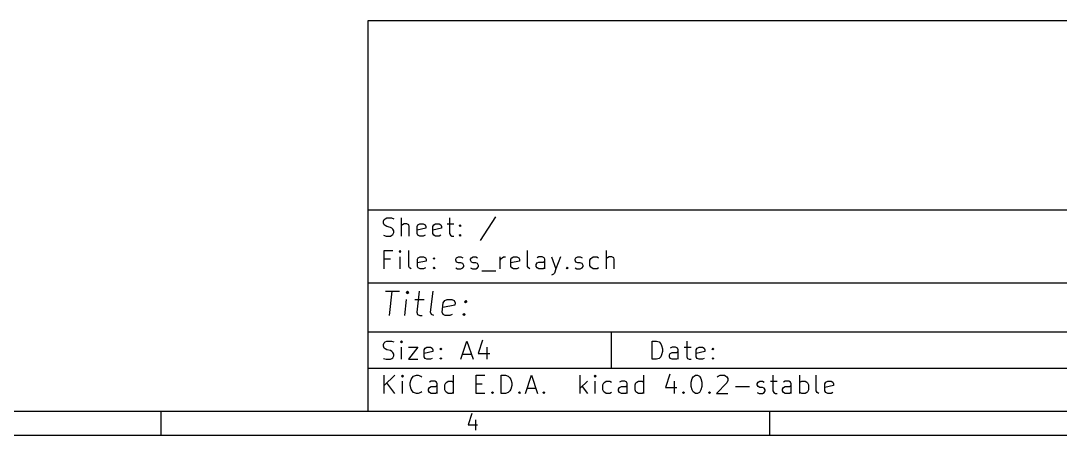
# Model space of a CAD drawing. Extents: x 10 to 287, y -200 to -10.
# Drawn here: x 148.5 to 233.9, y -200 to -166 of the extents above; entities that cross this region are included whole.
import ezdxf

# ---------------------------------------------------------------- set-up
doc = ezdxf.new("R2010")
doc.units = 0
doc.header["$MEASUREMENT"] = 0

msp = doc.modelspace()

# ---------------------------------------------------------------- linework, layer by layer
at = {"layer": 'Red 2'}
for p, q in [((177.013, -166.014), (177.013, -198.018)), ((285.013, -166.014), (177.013, -166.014)), ((177.013, -181.508), (285.013, -181.508)), ((178.283, -182.448), (178.359, -182.321)), ((178.283, -182.601), (178.283, -182.448)), ((178.359, -182.753), (178.283, -182.601)), ((178.359, -182.321), (178.435, -182.245)), ((178.435, -182.245), (178.562, -182.169)), ((178.562, -182.169), (178.943, -182.169)), ((178.943, -182.169), (179.146, -182.245)), ((179.781, -183.667), (179.781, -182.169)), ((179.984, -182.677), (179.857, -182.753)), ((180.213, -182.677), (179.984, -182.677)), ((180.365, -182.753), (180.213, -182.677)), ((181.127, -182.753), (181.28, -182.677)), ((181.28, -182.677), (181.559, -182.677)), ((181.559, -182.677), (181.712, -182.753)), ((182.423, -182.753), (182.575, -182.677)), ((182.575, -182.677), (182.855, -182.677)), ((182.855, -182.677), (183.007, -182.753)), ((183.515, -182.677), (184.074, -182.677)), ((183.718, -182.169), (183.718, -183.464)), ((187.503, -182.093), (186.233, -184.023)), ((178.435, -182.804), (178.359, -182.753)), ((178.562, -182.88), (178.435, -182.804)), ((178.867, -182.956), (178.562, -182.88)), ((178.994, -183.032), (178.867, -182.956)), ((179.07, -183.109), (178.994, -183.032)), ((178.994, -183.591), (179.07, -183.54)), ((179.146, -183.236), (179.07, -183.109)), ((179.07, -183.54), (179.146, -183.388)), ((179.146, -183.388), (179.146, -183.236)), ((179.857, -182.753), (179.781, -182.804)), ((180.416, -182.88), (180.365, -182.753)), ((180.416, -183.667), (180.416, -182.88)), ((181.051, -182.88), (181.127, -182.753)), ((181.051, -183.464), (181.051, -182.88)), ((181.762, -183.032), (181.051, -183.185)), ((181.127, -183.591), (181.051, -183.464)), ((181.712, -182.753), (181.762, -182.88)), ((181.762, -182.88), (181.762, -183.032)), ((182.347, -182.88), (182.423, -182.753)), ((182.347, -183.464), (182.347, -182.88)), ((183.058, -183.032), (182.347, -183.185)), ((182.423, -183.591), (182.347, -183.464)), ((183.007, -182.753), (183.058, -182.88)), ((183.058, -182.88), (183.058, -183.032)), ((183.718, -183.464), (183.794, -183.591)), ((184.506, -182.804), (184.582, -182.753)), ((184.582, -182.88), (184.506, -182.804)), ((184.506, -183.591), (184.582, -183.54)), ((184.582, -182.753), (184.658, -182.804)), ((184.582, -182.753), (184.582, -182.88)), ((184.658, -182.804), (184.582, -182.88)), ((184.582, -183.54), (184.658, -183.591)), ((184.582, -183.54), (184.582, -183.667)), ((178.283, -183.591), (178.511, -183.667)), ((178.511, -183.667), (178.867, -183.667)), ((178.867, -183.667), (178.994, -183.591)), ((181.28, -183.667), (181.127, -183.591)), ((181.559, -183.667), (181.28, -183.667)), ((181.712, -183.591), (181.559, -183.667)), ((182.575, -183.667), (182.423, -183.591)), ((182.855, -183.667), (182.575, -183.667)), ((183.007, -183.591), (182.855, -183.667)), ((183.794, -183.591), (183.921, -183.667)), ((183.921, -183.667), (184.074, -183.667)), ((184.582, -183.667), (184.506, -183.591)), ((184.658, -183.591), (184.582, -183.667)), ((178.359, -186.36), (178.359, -184.861)), ((178.359, -184.861), (179.07, -184.861)), ((179.654, -184.861), (179.578, -184.937)), ((179.578, -184.937), (179.654, -185.014)), ((179.73, -184.937), (179.654, -184.861)), ((179.654, -184.861), (179.654, -185.014)), ((179.654, -185.014), (179.73, -184.937)), ((180.365, -186.157), (180.365, -184.861)), ((190.119, -186.157), (190.119, -184.861)), ((196.621, -186.36), (196.621, -184.861)), ((178.867, -185.572), (178.359, -185.572)), ((179.654, -186.36), (179.654, -185.369)), ((181.077, -185.572), (181.153, -185.445)), ((181.077, -186.157), (181.077, -185.572)), ((181.788, -185.725), (181.077, -185.877)), ((181.153, -185.445), (181.305, -185.369)), ((181.305, -185.369), (181.585, -185.369)), ((181.585, -185.369), (181.737, -185.445)), ((181.737, -185.445), (181.788, -185.572)), ((181.788, -185.572), (181.788, -185.725)), ((182.372, -185.496), (182.448, -185.445)), ((182.448, -185.572), (182.372, -185.496)), ((182.448, -185.445), (182.524, -185.496)), ((182.448, -185.445), (182.448, -185.572)), ((182.524, -185.496), (182.448, -185.572)), ((184.226, -185.572), (184.302, -185.445)), ((184.226, -185.649), (184.226, -185.572)), ((184.302, -185.801), (184.226, -185.649)), ((184.302, -185.445), (184.455, -185.369)), ((184.455, -185.877), (184.302, -185.801)), ((184.455, -185.369), (184.658, -185.369)), ((184.658, -185.877), (184.455, -185.877)), ((184.658, -185.369), (184.81, -185.445)), ((184.81, -185.928), (184.658, -185.877)), ((184.887, -186.08), (184.81, -185.928)), ((184.887, -186.157), (184.887, -186.08)), ((185.445, -185.572), (185.522, -185.445)), ((185.445, -185.649), (185.445, -185.572)), ((185.522, -185.801), (185.445, -185.649)), ((185.522, -185.445), (185.674, -185.369)), ((185.674, -185.877), (185.522, -185.801)), ((185.674, -185.369), (185.877, -185.369)), ((185.877, -185.877), (185.674, -185.877)), ((185.877, -185.369), (186.03, -185.445)), ((186.03, -185.928), (185.877, -185.877)), ((186.106, -186.08), (186.03, -185.928)), ((186.106, -186.157), (186.106, -186.08)), ((187.884, -186.36), (187.884, -185.369)), ((187.884, -185.649), (187.96, -185.496)), ((187.96, -185.496), (188.036, -185.445)), ((188.036, -185.445), (188.163, -185.369)), ((188.163, -185.369), (188.316, -185.369)), ((188.747, -185.572), (188.824, -185.445)), ((188.747, -186.157), (188.747, -185.572)), ((189.459, -185.725), (188.747, -185.877)), ((188.824, -185.445), (188.976, -185.369)), ((188.976, -185.369), (189.255, -185.369)), ((189.255, -185.369), (189.408, -185.445)), ((189.408, -185.445), (189.459, -185.572)), ((189.459, -185.572), (189.459, -185.725)), ((190.83, -186.004), (190.906, -185.877)), ((190.83, -186.157), (190.83, -186.004)), ((191.059, -185.369), (190.906, -185.445)), ((190.906, -185.877), (191.059, -185.801)), ((191.338, -185.369), (191.059, -185.369)), ((191.059, -185.801), (191.414, -185.801)), ((191.491, -185.445), (191.338, -185.369)), ((191.414, -185.801), (191.541, -185.725)), ((191.541, -185.572), (191.491, -185.445)), ((191.541, -186.36), (191.541, -185.572)), ((192.1, -185.369), (192.456, -186.36)), ((192.837, -185.369), (192.456, -186.36)), ((194.031, -185.572), (194.107, -185.445)), ((194.031, -185.649), (194.031, -185.572)), ((194.107, -185.801), (194.031, -185.649)), ((194.107, -185.445), (194.259, -185.369)), ((194.259, -185.877), (194.107, -185.801)), ((194.259, -185.369), (194.462, -185.369)), ((194.462, -185.877), (194.259, -185.877)), ((194.462, -185.369), (194.615, -185.445)), ((194.615, -185.928), (194.462, -185.877)), ((194.691, -186.08), (194.615, -185.928)), ((194.691, -186.157), (194.691, -186.08)), ((195.25, -185.649), (195.326, -185.496)), ((195.25, -186.08), (195.25, -185.649)), ((195.326, -186.233), (195.25, -186.08)), ((195.326, -185.496), (195.402, -185.445)), ((195.402, -185.445), (195.529, -185.369)), ((195.529, -185.369), (195.834, -185.369)), ((195.834, -185.369), (195.961, -185.445)), ((196.698, -185.445), (196.621, -185.496)), ((196.825, -185.369), (196.698, -185.445)), ((197.053, -185.369), (196.825, -185.369)), ((197.206, -185.445), (197.053, -185.369)), ((197.256, -185.572), (197.206, -185.445)), ((197.256, -186.36), (197.256, -185.572)), ((180.442, -186.284), (180.365, -186.157)), ((180.569, -186.36), (180.442, -186.284)), ((181.153, -186.284), (181.077, -186.157)), ((181.305, -186.36), (181.153, -186.284)), ((181.585, -186.36), (181.305, -186.36)), ((181.737, -186.284), (181.585, -186.36)), ((182.372, -186.284), (182.448, -186.233)), ((182.448, -186.36), (182.372, -186.284)), ((182.448, -186.233), (182.524, -186.284)), ((182.448, -186.233), (182.448, -186.36)), ((182.524, -186.284), (182.448, -186.36)), ((184.226, -186.284), (184.379, -186.36)), ((184.379, -186.36), (184.658, -186.36)), ((184.658, -186.36), (184.81, -186.284)), ((184.81, -186.284), (184.887, -186.157)), ((185.445, -186.284), (185.598, -186.36)), ((185.598, -186.36), (185.877, -186.36)), ((185.877, -186.36), (186.03, -186.284)), ((186.03, -186.284), (186.106, -186.157)), ((186.385, -186.512), (187.528, -186.512)), ((188.824, -186.284), (188.747, -186.157)), ((188.976, -186.36), (188.824, -186.284)), ((189.255, -186.36), (188.976, -186.36)), ((189.408, -186.284), (189.255, -186.36)), ((190.195, -186.284), (190.119, -186.157)), ((190.322, -186.36), (190.195, -186.284)), ((190.906, -186.284), (190.83, -186.157)), ((191.059, -186.36), (190.906, -186.284)), ((191.414, -186.36), (191.059, -186.36)), ((191.541, -186.284), (191.414, -186.36)), ((192.253, -186.792), (192.1, -186.868)), ((192.329, -186.715), (192.253, -186.792)), ((192.456, -186.36), (192.329, -186.715)), ((193.319, -186.284), (193.396, -186.233)), ((193.396, -186.36), (193.319, -186.284)), ((193.396, -186.233), (193.472, -186.284)), ((193.396, -186.233), (193.396, -186.36)), ((193.472, -186.284), (193.396, -186.36)), ((194.031, -186.284), (194.183, -186.36)), ((194.183, -186.36), (194.462, -186.36)), ((194.462, -186.36), (194.615, -186.284)), ((194.615, -186.284), (194.691, -186.157)), ((195.402, -186.284), (195.326, -186.233)), ((195.529, -186.36), (195.402, -186.284)), ((195.834, -186.36), (195.529, -186.36)), ((195.961, -186.284), (195.834, -186.36)), ((177.013, -187.503), (285.013, -187.503)), ((178.46, -188.189), (179.603, -188.189)), ((178.791, -190.195), (179.019, -188.189)), ((180.264, -188.189), (180.162, -188.29)), ((180.162, -188.29), (180.238, -188.392)), ((180.264, -188.189), (180.238, -188.392)), ((180.238, -188.392), (180.365, -188.29)), ((180.365, -188.29), (180.264, -188.189)), ((181.229, -188.189), (181.026, -189.916)), ((182.169, -189.916), (182.372, -188.189)), ((180.035, -190.195), (180.188, -188.874)), ((180.873, -188.874), (181.635, -188.874)), ((183.109, -189.916), (183.21, -189.154)), ((184.15, -189.332), (183.159, -189.535)), ((183.21, -189.154), (183.337, -188.951)), ((183.337, -188.951), (183.515, -188.874)), ((183.515, -188.874), (183.896, -188.874)), ((183.896, -188.874), (184.099, -188.951)), ((184.099, -188.951), (184.175, -189.154)), ((184.175, -189.154), (184.15, -189.332)), ((184.937, -189.052), (185.064, -188.951)), ((185.039, -189.154), (184.937, -189.052)), ((185.064, -188.951), (185.039, -189.154)), ((185.141, -189.052), (185.039, -189.154)), ((185.064, -188.951), (185.141, -189.052)), ((181.026, -189.916), (181.102, -190.094)), ((181.102, -190.094), (181.28, -190.195)), ((181.28, -190.195), (181.483, -190.195)), ((182.245, -190.094), (182.169, -189.916)), ((182.423, -190.195), (182.245, -190.094)), ((183.185, -190.094), (183.109, -189.916)), ((183.363, -190.195), (183.185, -190.094)), ((183.744, -190.195), (183.363, -190.195)), ((183.947, -190.094), (183.744, -190.195)), ((184.81, -190.094), (184.912, -190.017)), ((184.912, -190.195), (184.81, -190.094)), ((184.912, -190.017), (185.014, -190.094)), ((184.912, -190.017), (184.912, -190.195)), ((185.014, -190.094), (184.912, -190.195)), ((177.013, -191.516), (285.013, -191.516)), ((197.002, -191.516), (197.002, -194.513)), ((178.283, -192.557), (178.359, -192.43)), ((178.283, -192.71), (178.283, -192.557)), ((178.359, -192.862), (178.283, -192.71)), ((178.359, -192.43), (178.435, -192.354)), ((178.435, -192.913), (178.359, -192.862)), ((178.435, -192.354), (178.562, -192.278)), ((178.562, -192.989), (178.435, -192.913)), ((178.562, -192.278), (178.943, -192.278)), ((178.943, -192.278), (179.146, -192.354)), ((179.781, -192.278), (179.705, -192.354)), ((179.705, -192.354), (179.781, -192.43)), ((179.857, -192.354), (179.781, -192.278)), ((179.781, -192.278), (179.781, -192.43)), ((179.781, -192.43), (179.857, -192.354)), ((179.781, -193.777), (179.781, -192.786)), ((180.34, -192.786), (181.127, -192.786)), ((181.127, -192.786), (180.34, -193.777)), ((181.635, -192.989), (181.712, -192.862)), ((181.712, -192.862), (181.864, -192.786)), ((181.864, -192.786), (182.143, -192.786)), ((182.143, -192.786), (182.296, -192.862)), ((182.296, -192.862), (182.347, -192.989)), ((182.931, -192.913), (183.007, -192.862)), ((183.007, -192.989), (182.931, -192.913)), ((183.007, -192.862), (183.083, -192.913)), ((183.007, -192.862), (183.007, -192.989)), ((183.083, -192.913), (183.007, -192.989)), ((184.658, -193.777), (185.141, -192.278)), ((185.141, -192.278), (185.649, -193.777)), ((186.436, -192.202), (186.08, -193.294)), ((186.792, -192.786), (186.792, -193.777)), ((200.355, -193.777), (200.355, -192.278)), ((200.355, -192.278), (200.711, -192.278)), ((200.711, -192.278), (200.939, -192.354)), ((200.939, -192.354), (201.066, -192.507)), ((201.066, -192.507), (201.143, -192.634)), ((201.143, -192.634), (201.219, -192.913)), ((201.219, -192.913), (201.219, -193.142)), ((202.006, -192.786), (201.854, -192.862)), ((202.286, -192.786), (202.006, -192.786)), ((202.438, -192.862), (202.286, -192.786)), ((202.489, -192.989), (202.438, -192.862)), ((202.997, -192.786), (203.556, -192.786)), ((203.2, -192.278), (203.2, -193.573)), ((203.987, -192.989), (204.064, -192.862)), ((204.064, -192.862), (204.216, -192.786)), ((204.216, -192.786), (204.495, -192.786)), ((204.495, -192.786), (204.648, -192.862)), ((204.648, -192.862), (204.699, -192.989)), ((205.283, -192.913), (205.359, -192.862)), ((205.359, -192.989), (205.283, -192.913)), ((205.359, -192.862), (205.435, -192.913)), ((205.359, -192.862), (205.359, -192.989)), ((205.435, -192.913), (205.359, -192.989)), ((178.283, -193.7), (178.511, -193.777)), ((178.511, -193.777), (178.867, -193.777)), ((178.867, -193.065), (178.562, -192.989)), ((178.994, -193.142), (178.867, -193.065)), ((178.867, -193.777), (178.994, -193.7)), ((179.07, -193.218), (178.994, -193.142)), ((178.994, -193.7), (179.07, -193.65)), ((179.146, -193.345), (179.07, -193.218)), ((179.07, -193.65), (179.146, -193.497)), ((179.146, -193.497), (179.146, -193.345)), ((180.34, -193.777), (181.127, -193.777)), ((181.635, -193.573), (181.635, -192.989)), ((182.347, -193.142), (181.635, -193.294)), ((181.712, -193.7), (181.635, -193.573)), ((181.864, -193.777), (181.712, -193.7)), ((182.143, -193.777), (181.864, -193.777)), ((182.296, -193.7), (182.143, -193.777)), ((182.347, -192.989), (182.347, -193.142)), ((182.931, -193.7), (183.007, -193.65)), ((183.007, -193.777), (182.931, -193.7)), ((183.007, -193.65), (183.083, -193.7)), ((183.007, -193.65), (183.007, -193.777)), ((183.083, -193.7), (183.007, -193.777)), ((184.785, -193.345), (185.496, -193.345)), ((186.08, -193.294), (187.02, -193.294)), ((200.711, -193.777), (200.355, -193.777)), ((200.939, -193.7), (200.711, -193.777)), ((201.066, -193.573), (200.939, -193.7)), ((201.143, -193.421), (201.066, -193.573)), ((201.219, -193.142), (201.143, -193.421)), ((201.778, -193.421), (201.854, -193.294)), ((201.778, -193.573), (201.778, -193.421)), ((201.854, -193.7), (201.778, -193.573)), ((201.854, -193.294), (202.006, -193.218)), ((202.006, -193.777), (201.854, -193.7)), ((202.006, -193.218), (202.362, -193.218)), ((202.362, -193.777), (202.006, -193.777)), ((202.362, -193.218), (202.489, -193.142)), ((202.489, -193.7), (202.362, -193.777)), ((202.489, -193.777), (202.489, -192.989)), ((203.2, -193.573), (203.276, -193.7)), ((203.276, -193.7), (203.403, -193.777)), ((203.403, -193.777), (203.556, -193.777)), ((203.987, -193.573), (203.987, -192.989)), ((204.699, -193.142), (203.987, -193.294)), ((204.064, -193.7), (203.987, -193.573)), ((204.216, -193.777), (204.064, -193.7)), ((204.495, -193.777), (204.216, -193.777)), ((204.648, -193.7), (204.495, -193.777)), ((204.699, -192.989), (204.699, -193.142)), ((205.283, -193.7), (205.359, -193.65)), ((205.359, -193.777), (205.283, -193.7)), ((205.359, -193.65), (205.435, -193.7)), ((205.359, -193.65), (205.359, -193.777)), ((205.435, -193.7), (205.359, -193.777)), ((177.013, -194.513), (285.013, -194.513)), ((178.359, -196.571), (178.359, -195.072)), ((179.222, -195.072), (178.359, -195.936)), ((179.857, -195.072), (179.781, -195.148)), ((179.781, -195.148), (179.857, -195.224)), ((179.934, -195.148), (179.857, -195.072)), ((179.857, -195.072), (179.857, -195.224)), ((179.857, -195.224), (179.934, -195.148)), ((180.492, -195.707), (180.569, -195.428)), ((180.569, -195.428), (180.645, -195.301)), ((180.645, -195.301), (180.772, -195.148)), ((180.772, -195.148), (181, -195.072)), ((181, -195.072), (181.153, -195.072)), ((181.153, -195.072), (181.356, -195.148)), ((181.356, -195.148), (181.432, -195.224)), ((184.048, -196.571), (184.048, -195.072)), ((185.903, -196.571), (185.903, -195.072)), ((185.903, -195.072), (186.614, -195.072)), ((187.96, -196.571), (187.96, -195.072)), ((187.96, -195.072), (188.316, -195.072)), ((188.316, -195.072), (188.544, -195.148)), ((188.544, -195.148), (188.671, -195.301)), ((188.671, -195.301), (188.747, -195.428)), ((188.747, -195.428), (188.824, -195.707)), ((189.967, -196.571), (190.449, -195.072)), ((190.449, -195.072), (190.957, -196.571)), ((194.462, -196.571), (194.462, -195.072)), ((195.682, -195.072), (195.605, -195.148)), ((195.605, -195.148), (195.682, -195.224)), ((195.758, -195.148), (195.682, -195.072)), ((195.682, -195.072), (195.682, -195.224)), ((195.682, -195.224), (195.758, -195.148)), ((199.669, -196.571), (199.669, -195.072)), ((201.803, -194.996), (201.447, -196.088)), ((203.581, -195.656), (203.657, -195.351)), ((203.657, -195.351), (203.733, -195.224)), ((203.733, -195.224), (203.81, -195.148)), ((203.81, -195.148), (203.937, -195.072)), ((203.937, -195.072), (204.089, -195.072)), ((204.089, -195.072), (204.241, -195.148)), ((204.241, -195.148), (204.292, -195.224)), ((204.292, -195.224), (204.368, -195.351)), ((204.368, -195.351), (204.445, -195.656)), ((205.715, -195.224), (205.791, -195.148)), ((205.791, -195.148), (205.943, -195.072)), ((205.943, -195.072), (206.299, -195.072)), ((206.299, -195.072), (206.426, -195.148)), ((206.426, -195.148), (206.502, -195.224)), ((206.502, -195.224), (206.578, -195.351)), ((206.578, -195.504), (206.502, -195.707)), ((206.578, -195.351), (206.578, -195.504)), ((210.287, -195.072), (210.287, -196.367)), ((212.496, -196.571), (212.496, -195.072)), ((213.843, -196.367), (213.843, -195.072)), ((179.222, -196.571), (178.562, -195.707)), ((179.857, -196.571), (179.857, -195.58)), ((180.492, -195.936), (180.492, -195.707)), ((180.569, -196.215), (180.492, -195.936)), ((180.645, -196.367), (180.569, -196.215)), ((180.772, -196.494), (180.645, -196.367)), ((181.991, -196.215), (182.067, -196.088)), ((181.991, -196.367), (181.991, -196.215)), ((182.067, -196.494), (181.991, -196.367)), ((182.22, -195.58), (182.067, -195.656)), ((182.067, -196.088), (182.22, -196.012)), ((182.499, -195.58), (182.22, -195.58)), ((182.22, -196.012), (182.575, -196.012)), ((182.651, -195.656), (182.499, -195.58)), ((182.575, -196.012), (182.702, -195.936)), ((182.702, -195.783), (182.651, -195.656)), ((182.702, -196.571), (182.702, -195.783)), ((183.337, -195.859), (183.413, -195.707)), ((183.337, -196.291), (183.337, -195.859)), ((183.413, -196.444), (183.337, -196.291)), ((183.413, -195.707), (183.49, -195.656)), ((183.49, -195.656), (183.617, -195.58)), ((183.617, -195.58), (183.921, -195.58)), ((183.921, -195.58), (184.048, -195.656)), ((185.903, -195.783), (186.411, -195.783)), ((188.671, -196.367), (188.544, -196.494)), ((188.747, -196.215), (188.671, -196.367)), ((188.824, -195.936), (188.747, -196.215)), ((188.824, -195.707), (188.824, -195.936)), ((190.094, -196.139), (190.805, -196.139)), ((195.047, -195.58), (194.462, -196.139)), ((194.615, -196.012), (195.047, -196.571)), ((195.682, -196.571), (195.682, -195.58)), ((196.317, -195.859), (196.393, -195.707)), ((196.317, -196.291), (196.317, -195.859)), ((196.393, -196.444), (196.317, -196.291)), ((196.393, -195.707), (196.469, -195.656)), ((196.469, -195.656), (196.596, -195.58)), ((196.596, -195.58), (196.901, -195.58)), ((196.901, -195.58), (197.028, -195.656)), ((197.612, -196.215), (197.688, -196.088)), ((197.612, -196.367), (197.612, -196.215)), ((197.688, -196.494), (197.612, -196.367)), ((197.841, -195.58), (197.688, -195.656)), ((197.688, -196.088), (197.841, -196.012)), ((198.12, -195.58), (197.841, -195.58)), ((197.841, -196.012), (198.196, -196.012)), ((198.272, -195.656), (198.12, -195.58)), ((198.196, -196.012), (198.323, -195.936)), ((198.323, -195.783), (198.272, -195.656)), ((198.323, -196.571), (198.323, -195.783)), ((198.958, -195.859), (199.034, -195.707)), ((198.958, -196.291), (198.958, -195.859)), ((199.034, -196.444), (198.958, -196.291)), ((199.034, -195.707), (199.111, -195.656)), ((199.111, -195.656), (199.238, -195.58)), ((199.238, -195.58), (199.542, -195.58)), ((199.542, -195.58), (199.669, -195.656)), ((201.447, -196.088), (202.387, -196.088)), ((202.159, -195.58), (202.159, -196.571)), ((203.581, -196.012), (203.581, -195.656)), ((203.657, -196.291), (203.581, -196.012)), ((203.733, -196.444), (203.657, -196.291)), ((204.368, -196.291), (204.292, -196.444)), ((204.445, -196.012), (204.368, -196.291)), ((204.445, -195.656), (204.445, -196.012)), ((206.502, -195.707), (205.638, -196.571)), ((207.213, -196.012), (208.356, -196.012)), ((208.991, -195.783), (209.067, -195.656)), ((208.991, -195.859), (208.991, -195.783)), ((209.067, -196.012), (208.991, -195.859)), ((209.067, -195.656), (209.22, -195.58)), ((209.22, -196.088), (209.067, -196.012)), ((209.22, -195.58), (209.423, -195.58)), ((209.423, -196.088), (209.22, -196.088)), ((209.423, -195.58), (209.575, -195.656)), ((209.575, -196.139), (209.423, -196.088)), ((209.652, -196.291), (209.575, -196.139)), ((209.575, -196.494), (209.652, -196.367)), ((209.652, -196.367), (209.652, -196.291)), ((210.083, -195.58), (210.642, -195.58)), ((210.287, -196.367), (210.363, -196.494)), ((211.074, -196.215), (211.15, -196.088)), ((211.074, -196.367), (211.074, -196.215)), ((211.15, -196.494), (211.074, -196.367)), ((211.303, -195.58), (211.15, -195.656)), ((211.15, -196.088), (211.303, -196.012)), ((211.582, -195.58), (211.303, -195.58)), ((211.303, -196.012), (211.658, -196.012)), ((211.734, -195.656), (211.582, -195.58)), ((211.658, -196.012), (211.785, -195.936)), ((211.785, -195.783), (211.734, -195.656)), ((211.785, -196.571), (211.785, -195.783)), ((212.496, -195.656), (212.649, -195.58)), ((212.649, -195.58), (212.928, -195.58)), ((212.928, -195.58), (213.081, -195.656)), ((213.081, -195.656), (213.131, -195.707)), ((213.131, -195.707), (213.208, -195.859)), ((213.208, -196.291), (213.131, -196.444)), ((213.208, -195.859), (213.208, -196.291)), ((213.919, -196.494), (213.843, -196.367)), ((214.554, -195.783), (214.63, -195.656)), ((214.554, -196.367), (214.554, -195.783)), ((215.265, -195.936), (214.554, -196.088)), ((214.63, -196.494), (214.554, -196.367)), ((214.63, -195.656), (214.782, -195.58)), ((214.782, -195.58), (215.062, -195.58)), ((215.062, -195.58), (215.214, -195.656)), ((215.214, -195.656), (215.265, -195.783)), ((215.265, -195.783), (215.265, -195.936)), ((181, -196.571), (180.772, -196.494)), ((181.153, -196.571), (181, -196.571)), ((181.356, -196.494), (181.153, -196.571)), ((181.432, -196.444), (181.356, -196.494)), ((182.22, -196.571), (182.067, -196.494)), ((182.575, -196.571), (182.22, -196.571)), ((182.702, -196.494), (182.575, -196.571)), ((183.49, -196.494), (183.413, -196.444)), ((183.617, -196.571), (183.49, -196.494)), ((183.921, -196.571), (183.617, -196.571)), ((184.048, -196.494), (183.921, -196.571)), ((186.614, -196.571), (185.903, -196.571)), ((187.173, -196.494), (187.249, -196.444)), ((187.249, -196.571), (187.173, -196.494)), ((187.249, -196.444), (187.325, -196.494)), ((187.249, -196.444), (187.249, -196.571)), ((187.325, -196.494), (187.249, -196.571)), ((188.316, -196.571), (187.96, -196.571)), ((188.544, -196.494), (188.316, -196.571)), ((189.382, -196.494), (189.459, -196.444)), ((189.459, -196.571), (189.382, -196.494)), ((189.459, -196.444), (189.535, -196.494)), ((189.459, -196.444), (189.459, -196.571)), ((189.535, -196.494), (189.459, -196.571)), ((191.389, -196.494), (191.465, -196.444)), ((191.465, -196.571), (191.389, -196.494)), ((191.465, -196.444), (191.541, -196.494)), ((191.465, -196.444), (191.465, -196.571)), ((191.541, -196.494), (191.465, -196.571)), ((196.469, -196.494), (196.393, -196.444)), ((196.596, -196.571), (196.469, -196.494)), ((196.901, -196.571), (196.596, -196.571)), ((197.028, -196.494), (196.901, -196.571)), ((197.841, -196.571), (197.688, -196.494)), ((198.196, -196.571), (197.841, -196.571)), ((198.323, -196.494), (198.196, -196.571)), ((199.111, -196.494), (199.034, -196.444)), ((199.238, -196.571), (199.111, -196.494)), ((199.542, -196.571), (199.238, -196.571)), ((199.669, -196.494), (199.542, -196.571)), ((202.87, -196.494), (202.946, -196.444)), ((202.946, -196.571), (202.87, -196.494)), ((202.946, -196.444), (203.022, -196.494)), ((202.946, -196.444), (202.946, -196.571)), ((203.022, -196.494), (202.946, -196.571)), ((203.81, -196.494), (203.733, -196.444)), ((203.937, -196.571), (203.81, -196.494)), ((204.089, -196.571), (203.937, -196.571)), ((204.241, -196.494), (204.089, -196.571)), ((204.292, -196.444), (204.241, -196.494)), ((205.003, -196.494), (205.08, -196.444)), ((205.08, -196.571), (205.003, -196.494)), ((205.08, -196.444), (205.156, -196.494)), ((205.08, -196.444), (205.08, -196.571)), ((205.156, -196.494), (205.08, -196.571)), ((205.638, -196.571), (206.578, -196.571)), ((208.991, -196.494), (209.144, -196.571)), ((209.144, -196.571), (209.423, -196.571)), ((209.423, -196.571), (209.575, -196.494)), ((210.363, -196.494), (210.49, -196.571)), ((210.49, -196.571), (210.642, -196.571)), ((211.303, -196.571), (211.15, -196.494)), ((211.658, -196.571), (211.303, -196.571)), ((211.785, -196.494), (211.658, -196.571)), ((212.649, -196.571), (212.496, -196.494)), ((212.928, -196.571), (212.649, -196.571)), ((213.081, -196.494), (212.928, -196.571)), ((213.131, -196.444), (213.081, -196.494)), ((214.046, -196.571), (213.919, -196.494)), ((214.782, -196.571), (214.63, -196.494)), ((215.062, -196.571), (214.782, -196.571)), ((215.214, -196.494), (215.062, -196.571)), ((11.9888, -198.018), (285.013, -198.018)), ((159.995, -198.018), (159.995, -200)), ((177.013, -198.018), (285.013, -198.018)), ((210.007, -198.018), (210.007, -200)), ((185.547, -198.222), (185.242, -199.161)), ((185.852, -198.73), (185.852, -199.593)), ((185.242, -199.161), (186.03, -199.161)), ((10.0076, -200), (286.995, -200))]:
    msp.add_line(p, q, dxfattribs=at)

doc.saveas('drawing.dxf')
